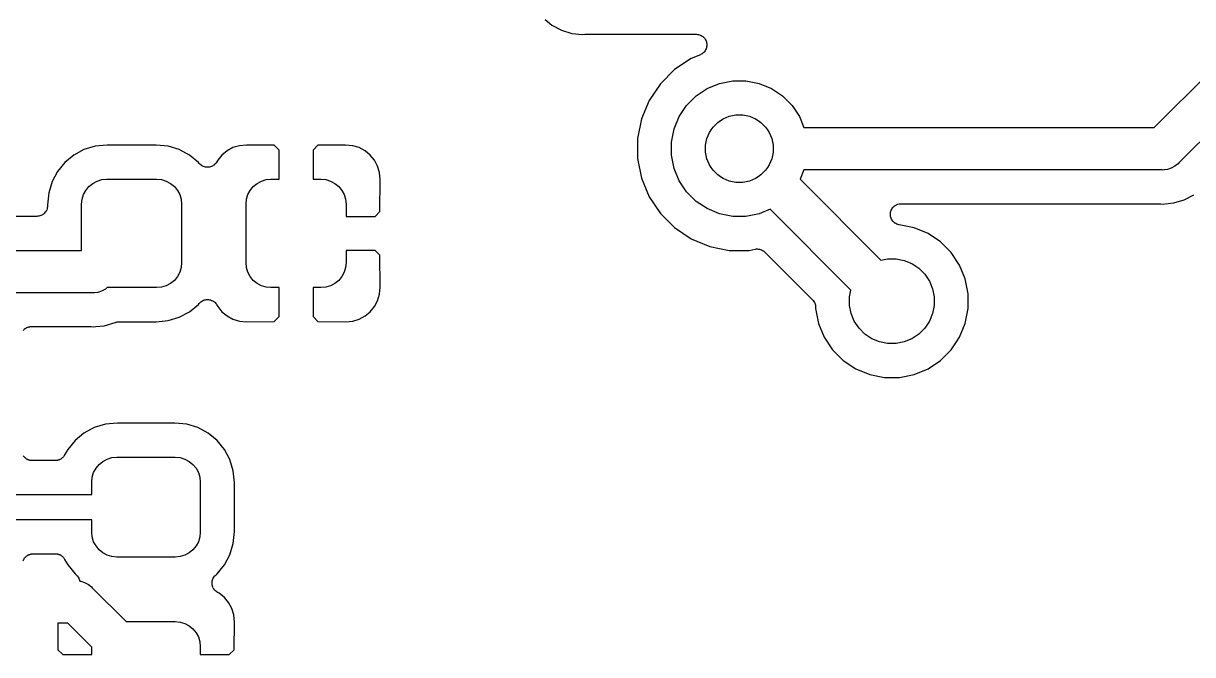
# Model space of a CAD drawing. Extents: x 113.2 to 188.8, y -123.8 to -78.2.
# Drawn here: x 168.58 to 175.47, y -115.58 to -111.86 of the extents above; entities that cross this region are included whole.
import ezdxf

# ---------------------------------------------------------------- set-up
doc = ezdxf.new("R2010")
doc.units = 0
doc.layers.add('BLACK', color=7, linetype='CONTINUOUS')

msp = doc.modelspace()

# ---------------------------------------------------------------- linework, layer by layer
at = {"layer": 'BLACK', "linetype": 'CONTINUOUS'}
for p, q in [((171.654, -111.839), (171.694, -111.872)), ((171.694, -111.872), (171.75, -111.902)), ((171.75, -111.902), (171.811, -111.92)), ((171.811, -111.92), (171.875, -111.927)), ((171.875, -111.927), (171.888, -111.925)), ((171.888, -111.925), (171.889, -111.925)), ((171.889, -111.925), (171.891, -111.925)), ((171.891, -111.925), (171.894, -111.925)), ((171.894, -111.925), (172.546, -111.925)), ((172.546, -111.925), (172.547, -111.925)), ((172.547, -111.925), (172.547, -111.925)), ((172.547, -111.925), (172.547, -111.925)), ((172.547, -111.925), (172.547, -111.925)), ((172.547, -111.925), (172.553, -111.926)), ((172.553, -111.926), (172.559, -111.926)), ((172.559, -111.926), (172.559, -111.926)), ((172.559, -111.926), (172.559, -111.926)), ((172.559, -111.926), (172.565, -111.928)), ((172.565, -111.928), (172.57, -111.93)), ((172.57, -111.93), (172.57, -111.93)), ((172.57, -111.93), (172.571, -111.93)), ((172.571, -111.93), (172.575, -111.933)), ((172.575, -111.933), (172.581, -111.936)), ((172.581, -111.936), (172.581, -111.936)), ((172.581, -111.936), (172.581, -111.936)), ((172.581, -111.936), (172.585, -111.939)), ((172.585, -111.939), (172.591, -111.944)), ((172.591, -111.944), (172.591, -111.944)), ((172.591, -111.944), (172.591, -111.944)), ((172.591, -111.944), (172.594, -111.948)), ((172.594, -111.948), (172.598, -111.953)), ((172.598, -111.953), (172.598, -111.953)), ((172.598, -111.953), (172.598, -111.953)), ((172.598, -111.953), (172.601, -111.959)), ((172.601, -111.959), (172.604, -111.964)), ((172.604, -112.012), (172.601, -112.017)), ((172.604, -111.964), (172.604, -111.964)), ((172.604, -111.964), (172.604, -111.964)), ((172.604, -111.964), (172.606, -111.97)), ((172.606, -112.006), (172.604, -112.012)), ((172.604, -112.012), (172.604, -112.012)), ((172.604, -112.012), (172.604, -112.012)), ((172.606, -111.97), (172.607, -111.976)), ((172.607, -112), (172.606, -112.006)), ((172.607, -111.976), (172.607, -111.976)), ((172.607, -111.976), (172.607, -111.976)), ((172.607, -111.976), (172.608, -111.982)), ((172.608, -111.994), (172.607, -112)), ((172.607, -112), (172.607, -112)), ((172.607, -112), (172.607, -112)), ((172.608, -111.982), (172.609, -111.988)), ((172.609, -111.988), (172.608, -111.994)), ((172.609, -111.988), (172.609, -111.988)), ((172.609, -111.988), (172.609, -111.988)), ((172.516, -112.068), (172.418, -112.134)), ((172.57, -112.046), (172.516, -112.068)), ((172.575, -112.043), (172.57, -112.046)), ((172.57, -112.046), (172.57, -112.046)), ((172.57, -112.046), (172.57, -112.046)), ((172.57, -112.046), (172.57, -112.046)), ((172.581, -112.04), (172.575, -112.043)), ((172.585, -112.036), (172.581, -112.04)), ((172.581, -112.04), (172.581, -112.04)), ((172.581, -112.04), (172.581, -112.04)), ((172.59, -112.032), (172.585, -112.036)), ((172.594, -112.028), (172.59, -112.032)), ((172.59, -112.032), (172.59, -112.032)), ((172.59, -112.032), (172.59, -112.032)), ((172.598, -112.023), (172.594, -112.028)), ((172.601, -112.017), (172.598, -112.023)), ((172.598, -112.023), (172.598, -112.023)), ((172.598, -112.023), (172.598, -112.023)), ((172.418, -112.134), (172.334, -112.218)), ((175.248, -112.475), (175.575, -112.148)), ((172.334, -112.218), (172.268, -112.316)), ((172.611, -112.246), (172.683, -112.215)), ((172.683, -112.215), (172.761, -112.2)), ((172.761, -112.2), (172.839, -112.2)), ((172.839, -112.2), (172.917, -112.215)), ((172.917, -112.215), (172.989, -112.246)), ((172.489, -112.345), (172.545, -112.289)), ((172.545, -112.289), (172.611, -112.246)), ((172.989, -112.246), (173.055, -112.289)), ((173.055, -112.289), (173.111, -112.345)), ((172.268, -112.316), (172.223, -112.425)), ((172.446, -112.411), (172.489, -112.345)), ((173.111, -112.345), (173.154, -112.411)), ((172.223, -112.425), (172.2, -112.541)), ((172.415, -112.483), (172.446, -112.411)), ((173.154, -112.411), (173.181, -112.475)), ((175.652, -112.425), (175.393, -112.684)), ((172.4, -112.561), (172.415, -112.483)), ((173.181, -112.475), (175.248, -112.475)), ((172.2, -112.541), (172.2, -112.659)), ((172.4, -112.639), (172.4, -112.561)), ((168.934, -112.606), (168.874, -112.638)), ((169, -112.586), (168.934, -112.606)), ((169.071, -112.579), (169, -112.586)), ((169.359, -112.579), (169.071, -112.579)), ((169.43, -112.586), (169.359, -112.579)), ((169.496, -112.606), (169.43, -112.586)), ((169.556, -112.638), (169.496, -112.606)), ((169.778, -112.613), (169.748, -112.638)), ((169.813, -112.594), (169.778, -112.613)), ((169.851, -112.583), (169.813, -112.594)), ((169.893, -112.579), (169.851, -112.583)), ((170.056, -112.58), (169.893, -112.579)), ((170.085, -112.609), (170.056, -112.58)), ((170.085, -112.78), (170.085, -112.609)), ((170.314, -112.58), (170.285, -112.609)), ((170.285, -112.609), (170.285, -112.78)), ((170.477, -112.579), (170.314, -112.58)), ((170.519, -112.583), (170.477, -112.579)), ((170.557, -112.594), (170.519, -112.583)), ((170.592, -112.613), (170.557, -112.594)), ((170.622, -112.638), (170.592, -112.613)), ((168.821, -112.681), (168.778, -112.734)), ((168.874, -112.638), (168.821, -112.681)), ((169.609, -112.681), (169.556, -112.638)), ((169.614, -112.687), (169.609, -112.681)), ((169.618, -112.692), (169.614, -112.687)), ((169.623, -112.696), (169.618, -112.692)), ((169.628, -112.7), (169.623, -112.696)), ((169.623, -112.696), (169.623, -112.696)), ((169.623, -112.696), (169.623, -112.696)), ((169.633, -112.703), (169.628, -112.7)), ((169.639, -112.705), (169.633, -112.703)), ((169.633, -112.703), (169.633, -112.703)), ((169.633, -112.703), (169.633, -112.703)), ((169.644, -112.708), (169.639, -112.705)), ((169.692, -112.703), (169.686, -112.706)), ((169.697, -112.7), (169.692, -112.703)), ((169.692, -112.703), (169.692, -112.703)), ((169.692, -112.703), (169.692, -112.703)), ((169.702, -112.697), (169.697, -112.7)), ((169.706, -112.692), (169.702, -112.696)), ((169.702, -112.696), (169.702, -112.697)), ((169.702, -112.697), (169.702, -112.697)), ((169.711, -112.688), (169.706, -112.692)), ((169.714, -112.683), (169.711, -112.688)), ((169.711, -112.688), (169.711, -112.688)), ((169.711, -112.688), (169.711, -112.688)), ((169.718, -112.678), (169.714, -112.683)), ((169.723, -112.668), (169.718, -112.677)), ((169.718, -112.677), (169.718, -112.678)), ((169.718, -112.678), (169.718, -112.678)), ((169.718, -112.678), (169.718, -112.678)), ((169.718, -112.678), (169.718, -112.678)), ((169.748, -112.638), (169.723, -112.668)), ((170.647, -112.668), (170.622, -112.638)), ((170.666, -112.703), (170.647, -112.668)), ((170.677, -112.741), (170.666, -112.703)), ((172.2, -112.659), (172.223, -112.775)), ((172.415, -112.717), (172.4, -112.639)), ((175.37, -112.704), (175.348, -112.716)), ((175.389, -112.689), (175.37, -112.704)), ((175.393, -112.684), (175.389, -112.689)), ((168.778, -112.734), (168.746, -112.794)), ((169.65, -112.709), (169.644, -112.708)), ((169.644, -112.708), (169.644, -112.708)), ((169.644, -112.708), (169.644, -112.708)), ((169.656, -112.71), (169.65, -112.709)), ((169.662, -112.71), (169.656, -112.71)), ((169.656, -112.71), (169.656, -112.71)), ((169.656, -112.71), (169.656, -112.71)), ((169.668, -112.71), (169.662, -112.71)), ((169.669, -112.71), (169.668, -112.71)), ((169.668, -112.71), (169.668, -112.71)), ((169.674, -112.709), (169.669, -112.71)), ((169.68, -112.708), (169.674, -112.709)), ((169.681, -112.708), (169.68, -112.708)), ((169.68, -112.708), (169.68, -112.708)), ((169.686, -112.706), (169.681, -112.708)), ((170.681, -112.783), (170.677, -112.741)), ((172.446, -112.789), (172.415, -112.717)), ((173.181, -112.725), (173.158, -112.781)), ((175.294, -112.725), (173.181, -112.725)), ((175.3, -112.726), (175.294, -112.725)), ((175.306, -112.725), (175.3, -112.726)), ((175.325, -112.723), (175.306, -112.725)), ((175.306, -112.725), (175.306, -112.725)), ((175.348, -112.716), (175.325, -112.723)), ((168.746, -112.794), (168.726, -112.86)), ((168.945, -112.846), (168.963, -112.823)), ((168.963, -112.823), (168.986, -112.805)), ((168.986, -112.805), (169.011, -112.791)), ((169.011, -112.791), (169.039, -112.783)), ((169.039, -112.783), (169.067, -112.78)), ((169.067, -112.78), (169.362, -112.78)), ((169.362, -112.78), (169.391, -112.783)), ((169.391, -112.783), (169.419, -112.791)), ((169.419, -112.791), (169.444, -112.805)), ((169.444, -112.805), (169.467, -112.823)), ((169.467, -112.823), (169.485, -112.846)), ((169.915, -112.846), (169.933, -112.823)), ((169.933, -112.823), (169.956, -112.805)), ((169.956, -112.805), (169.981, -112.791)), ((169.981, -112.791), (170.009, -112.783)), ((170.009, -112.783), (170.037, -112.78)), ((170.037, -112.78), (170.085, -112.78)), ((170.285, -112.78), (170.332, -112.78)), ((170.332, -112.78), (170.361, -112.783)), ((170.361, -112.783), (170.389, -112.791)), ((170.389, -112.791), (170.414, -112.805)), ((170.414, -112.805), (170.437, -112.823)), ((170.437, -112.823), (170.455, -112.846)), ((170.68, -112.971), (170.681, -112.783)), ((172.223, -112.775), (172.268, -112.884)), ((172.489, -112.855), (172.446, -112.789)), ((173.158, -112.781), (173.635, -113.258)), ((168.726, -112.86), (168.719, -112.931)), ((168.92, -112.927), (168.923, -112.899)), ((168.923, -112.899), (168.931, -112.871)), ((168.931, -112.871), (168.945, -112.846)), ((169.485, -112.846), (169.499, -112.871)), ((169.499, -112.871), (169.507, -112.899)), ((169.507, -112.899), (169.51, -112.927)), ((169.89, -112.927), (169.893, -112.899)), ((169.893, -112.899), (169.901, -112.871)), ((169.901, -112.871), (169.915, -112.846)), ((170.455, -112.846), (170.469, -112.871)), ((170.469, -112.871), (170.477, -112.899)), ((170.477, -112.899), (170.48, -112.927)), ((172.268, -112.884), (172.334, -112.982)), ((172.545, -112.911), (172.489, -112.855)), ((172.611, -112.954), (172.545, -112.911)), ((175.364, -112.92), (175.425, -112.902)), ((175.425, -112.902), (175.481, -112.872)), ((168.704, -112.977), (168.7, -112.982)), ((168.708, -112.973), (168.704, -112.977)), ((168.711, -112.967), (168.708, -112.972)), ((168.708, -112.972), (168.708, -112.972)), ((168.708, -112.972), (168.708, -112.973)), ((168.714, -112.962), (168.711, -112.967)), ((168.716, -112.956), (168.714, -112.962)), ((168.714, -112.962), (168.714, -112.962)), ((168.714, -112.962), (168.714, -112.962)), ((168.717, -112.95), (168.716, -112.956)), ((168.718, -112.944), (168.717, -112.95)), ((168.717, -112.95), (168.717, -112.95)), ((168.717, -112.95), (168.717, -112.95)), ((168.719, -112.938), (168.718, -112.944)), ((168.719, -112.931), (168.719, -112.937)), ((168.719, -112.937), (168.719, -112.938)), ((168.719, -112.938), (168.719, -112.938)), ((168.719, -112.938), (168.719, -112.938)), ((168.719, -112.938), (168.719, -112.938)), ((168.92, -113.2), (168.92, -112.927)), ((169.51, -112.927), (169.51, -113.272)), ((169.89, -113.272), (169.89, -112.927)), ((170.48, -112.927), (170.48, -113)), ((170.651, -113), (170.68, -112.971)), ((172.683, -112.985), (172.611, -112.954)), ((172.981, -112.958), (172.917, -112.985)), ((173.458, -113.435), (172.981, -112.958)), ((173.691, -112.987), (173.692, -112.981)), ((173.692, -112.975), (173.694, -112.969)), ((173.692, -112.981), (173.692, -112.975)), ((173.692, -112.975), (173.692, -112.975)), ((173.692, -112.975), (173.692, -112.975)), ((173.694, -112.969), (173.696, -112.963)), ((173.696, -112.963), (173.699, -112.958)), ((173.696, -112.963), (173.696, -112.963)), ((173.696, -112.963), (173.696, -112.963)), ((173.699, -112.958), (173.702, -112.953)), ((173.702, -112.953), (173.706, -112.948)), ((173.702, -112.953), (173.702, -112.953)), ((173.702, -112.953), (173.702, -112.953)), ((173.706, -112.948), (173.71, -112.943)), ((173.71, -112.943), (173.714, -112.94)), ((173.71, -112.943), (173.71, -112.943)), ((173.71, -112.943), (173.71, -112.943)), ((173.714, -112.94), (173.719, -112.936)), ((173.719, -112.935), (173.725, -112.932)), ((173.719, -112.936), (173.719, -112.935)), ((173.719, -112.935), (173.719, -112.935)), ((173.725, -112.932), (173.73, -112.93)), ((173.73, -112.93), (173.736, -112.928)), ((173.73, -112.93), (173.73, -112.93)), ((173.73, -112.93), (173.73, -112.93)), ((173.736, -112.928), (173.742, -112.926)), ((173.742, -112.926), (173.742, -112.926)), ((173.742, -112.926), (173.742, -112.926)), ((173.742, -112.926), (173.748, -112.926)), ((173.748, -112.926), (173.754, -112.925)), ((173.754, -112.925), (175.281, -112.925)), ((175.281, -112.925), (175.282, -112.925)), ((175.282, -112.925), (175.284, -112.925)), ((175.284, -112.925), (175.287, -112.925)), ((175.287, -112.925), (175.3, -112.927)), ((175.3, -112.927), (175.313, -112.925)), ((175.313, -112.925), (175.364, -112.92)), ((175.313, -112.925), (175.313, -112.925)), ((168.656, -113), (168.53, -113)), ((168.662, -112.999), (168.656, -113)), ((168.668, -112.999), (168.662, -112.999)), ((168.674, -112.997), (168.668, -112.999)), ((168.668, -112.999), (168.668, -112.999)), ((168.668, -112.999), (168.668, -112.999)), ((168.679, -112.995), (168.674, -112.997)), ((168.68, -112.995), (168.679, -112.995)), ((168.685, -112.992), (168.68, -112.995)), ((168.68, -112.995), (168.68, -112.995)), ((168.69, -112.99), (168.685, -112.992)), ((168.691, -112.989), (168.69, -112.99)), ((168.69, -112.99), (168.69, -112.99)), ((168.695, -112.986), (168.691, -112.989)), ((168.7, -112.982), (168.695, -112.986)), ((168.7, -112.982), (168.7, -112.982)), ((168.7, -112.982), (168.7, -112.982)), ((170.48, -113), (170.651, -113)), ((172.334, -112.982), (172.418, -113.066)), ((172.761, -113), (172.683, -112.985)), ((172.839, -113), (172.761, -113)), ((172.917, -112.985), (172.839, -113)), ((173.692, -112.993), (173.691, -112.987)), ((173.691, -112.987), (173.691, -112.987)), ((173.691, -112.987), (173.691, -112.987)), ((173.692, -113), (173.692, -112.993)), ((173.694, -113.005), (173.692, -113)), ((173.692, -113), (173.692, -113)), ((173.692, -113), (173.692, -113)), ((173.696, -113.011), (173.694, -113.005)), ((173.698, -113.017), (173.696, -113.011)), ((173.696, -113.011), (173.696, -113.011)), ((173.696, -113.011), (173.696, -113.011)), ((173.701, -113.022), (173.698, -113.017)), ((173.705, -113.027), (173.701, -113.022)), ((173.701, -113.022), (173.701, -113.022)), ((173.701, -113.022), (173.701, -113.022)), ((173.709, -113.032), (173.705, -113.027)), ((173.714, -113.036), (173.709, -113.032)), ((173.709, -113.032), (173.709, -113.032)), ((173.709, -113.032), (173.709, -113.032)), ((173.718, -113.04), (173.714, -113.036)), ((173.719, -113.04), (173.718, -113.04)), ((173.723, -113.042), (173.719, -113.04)), ((173.719, -113.04), (173.719, -113.04)), ((173.729, -113.046), (173.723, -113.042)), ((173.735, -113.048), (173.729, -113.046)), ((173.729, -113.046), (173.729, -113.046)), ((173.729, -113.046), (173.729, -113.046)), ((173.741, -113.049), (173.735, -113.048)), ((173.742, -113.049), (173.741, -113.049)), ((173.741, -113.049), (173.741, -113.049)), ((173.741, -113.049), (173.741, -113.049)), ((173.741, -113.049), (173.741, -113.049)), ((173.831, -113.067), (173.742, -113.049)), ((172.418, -113.066), (172.516, -113.132)), ((173.913, -113.101), (173.831, -113.067)), ((173.987, -113.15), (173.913, -113.101)), ((172.516, -113.132), (172.625, -113.177)), ((172.625, -113.177), (172.741, -113.2)), ((174.05, -113.213), (173.987, -113.15)), ((168.375, -113.2), (168.92, -113.2)), ((170.48, -113.2), (170.48, -113.272)), ((170.651, -113.2), (170.48, -113.2)), ((170.68, -113.229), (170.651, -113.2)), ((170.681, -113.417), (170.68, -113.229)), ((172.741, -113.2), (172.859, -113.2)), ((172.859, -113.2), (172.894, -113.193)), ((172.894, -113.193), (172.894, -113.193)), ((172.894, -113.193), (172.894, -113.193)), ((172.894, -113.193), (172.894, -113.193)), ((172.894, -113.193), (172.895, -113.193)), ((172.895, -113.193), (172.901, -113.192)), ((172.901, -113.192), (172.906, -113.192)), ((172.906, -113.192), (172.907, -113.192)), ((172.907, -113.192), (172.907, -113.192)), ((172.907, -113.192), (172.913, -113.193)), ((172.913, -113.193), (172.919, -113.193)), ((172.919, -113.193), (172.919, -113.193)), ((172.919, -113.193), (172.919, -113.193)), ((172.919, -113.193), (172.925, -113.195)), ((172.925, -113.195), (172.93, -113.197)), ((172.93, -113.197), (172.931, -113.197)), ((172.931, -113.197), (172.931, -113.197)), ((172.931, -113.197), (172.936, -113.2)), ((172.936, -113.2), (172.941, -113.202)), ((172.941, -113.202), (172.941, -113.203)), ((172.941, -113.203), (172.942, -113.203)), ((172.942, -113.203), (172.946, -113.207)), ((172.946, -113.207), (172.951, -113.21)), ((172.951, -113.21), (173.232, -113.491)), ((173.635, -113.258), (173.675, -113.25)), ((173.675, -113.25), (173.725, -113.25)), ((173.725, -113.25), (173.773, -113.26)), ((174.099, -113.287), (174.05, -113.213)), ((169.507, -113.301), (169.499, -113.329)), ((169.51, -113.272), (169.507, -113.301)), ((169.893, -113.301), (169.89, -113.272)), ((169.901, -113.329), (169.893, -113.301)), ((170.477, -113.301), (170.469, -113.329)), ((170.48, -113.272), (170.477, -113.301)), ((173.773, -113.26), (173.818, -113.278)), ((173.818, -113.278), (173.859, -113.306)), ((173.859, -113.306), (173.894, -113.341)), ((174.133, -113.369), (174.099, -113.287)), ((169.467, -113.377), (169.444, -113.395)), ((169.485, -113.354), (169.467, -113.377)), ((169.499, -113.329), (169.485, -113.354)), ((169.915, -113.354), (169.901, -113.329)), ((169.933, -113.377), (169.915, -113.354)), ((169.956, -113.395), (169.933, -113.377)), ((170.437, -113.377), (170.414, -113.395)), ((170.455, -113.354), (170.437, -113.377)), ((170.469, -113.329), (170.455, -113.354)), ((173.894, -113.341), (173.922, -113.382)), ((173.922, -113.382), (173.94, -113.427)), ((174.15, -113.456), (174.133, -113.369)), ((168.984, -113.45), (168.375, -113.45)), ((168.99, -113.451), (168.984, -113.45)), ((168.996, -113.45), (168.99, -113.451)), ((169.015, -113.448), (168.996, -113.45)), ((168.996, -113.45), (168.996, -113.45)), ((169.038, -113.441), (169.015, -113.448)), ((169.06, -113.429), (169.038, -113.441)), ((169.071, -113.42), (169.06, -113.429)), ((169.362, -113.42), (169.071, -113.42)), ((169.391, -113.417), (169.362, -113.42)), ((169.419, -113.409), (169.391, -113.417)), ((169.444, -113.395), (169.419, -113.409)), ((169.981, -113.409), (169.956, -113.395)), ((170.009, -113.417), (169.981, -113.409)), ((170.037, -113.42), (170.009, -113.417)), ((170.085, -113.42), (170.037, -113.42)), ((170.085, -113.591), (170.085, -113.42)), ((170.332, -113.42), (170.285, -113.42)), ((170.285, -113.42), (170.285, -113.591)), ((170.361, -113.417), (170.332, -113.42)), ((170.389, -113.409), (170.361, -113.417)), ((170.414, -113.395), (170.389, -113.409)), ((170.666, -113.497), (170.677, -113.459)), ((170.677, -113.459), (170.681, -113.417)), ((173.45, -113.475), (173.458, -113.435)), ((173.94, -113.427), (173.95, -113.475)), ((174.15, -113.544), (174.15, -113.456)), ((169.556, -113.562), (169.609, -113.519)), ((169.609, -113.519), (169.614, -113.513)), ((169.614, -113.513), (169.614, -113.512)), ((169.614, -113.512), (169.614, -113.512)), ((169.614, -113.512), (169.615, -113.512)), ((169.615, -113.512), (169.619, -113.508)), ((169.615, -113.512), (169.615, -113.512)), ((169.619, -113.508), (169.623, -113.503)), ((169.623, -113.503), (169.629, -113.5)), ((169.623, -113.503), (169.623, -113.503)), ((169.623, -113.503), (169.623, -113.503)), ((169.629, -113.5), (169.633, -113.497)), ((169.633, -113.497), (169.634, -113.497)), ((169.634, -113.497), (169.639, -113.494)), ((169.634, -113.497), (169.634, -113.497)), ((169.639, -113.494), (169.645, -113.492)), ((169.645, -113.492), (169.651, -113.491)), ((169.645, -113.492), (169.645, -113.492)), ((169.645, -113.492), (169.645, -113.492)), ((169.651, -113.491), (169.657, -113.49)), ((169.657, -113.49), (169.657, -113.49)), ((169.657, -113.49), (169.657, -113.49)), ((169.657, -113.49), (169.663, -113.49)), ((169.663, -113.49), (169.669, -113.49)), ((169.669, -113.49), (169.669, -113.49)), ((169.669, -113.49), (169.669, -113.49)), ((169.669, -113.49), (169.675, -113.491)), ((169.675, -113.491), (169.681, -113.492)), ((169.681, -113.492), (169.681, -113.492)), ((169.681, -113.492), (169.681, -113.492)), ((169.681, -113.492), (169.687, -113.495)), ((169.687, -113.495), (169.692, -113.497)), ((169.692, -113.497), (169.693, -113.497)), ((169.693, -113.497), (169.693, -113.497)), ((169.693, -113.497), (169.698, -113.5)), ((169.698, -113.5), (169.703, -113.504)), ((169.703, -113.504), (169.703, -113.504)), ((169.703, -113.504), (169.703, -113.504)), ((169.703, -113.504), (169.707, -113.508)), ((169.707, -113.508), (169.711, -113.513)), ((169.711, -113.513), (169.711, -113.513)), ((169.711, -113.513), (169.712, -113.513)), ((169.712, -113.513), (169.715, -113.518)), ((169.715, -113.518), (169.718, -113.523)), ((169.718, -113.523), (169.723, -113.532)), ((169.723, -113.532), (169.748, -113.562)), ((170.622, -113.562), (170.647, -113.532)), ((170.647, -113.532), (170.666, -113.497)), ((173.232, -113.491), (173.232, -113.491)), ((173.232, -113.491), (173.232, -113.491)), ((173.232, -113.491), (173.232, -113.491)), ((173.232, -113.491), (173.232, -113.492)), ((173.232, -113.492), (173.236, -113.496)), ((173.236, -113.496), (173.239, -113.501)), ((173.239, -113.501), (173.24, -113.501)), ((173.24, -113.501), (173.24, -113.501)), ((173.24, -113.501), (173.243, -113.507)), ((173.243, -113.507), (173.245, -113.512)), ((173.245, -113.512), (173.245, -113.512)), ((173.245, -113.512), (173.246, -113.512)), ((173.246, -113.512), (173.247, -113.518)), ((173.247, -113.518), (173.249, -113.523)), ((173.249, -113.523), (173.249, -113.524)), ((173.249, -113.524), (173.249, -113.524)), ((173.249, -113.524), (173.249, -113.53)), ((173.249, -113.53), (173.25, -113.536)), ((173.45, -113.525), (173.45, -113.475)), ((173.46, -113.573), (173.45, -113.525)), ((173.95, -113.525), (173.94, -113.573)), ((173.95, -113.475), (173.95, -113.525)), ((169.43, -113.614), (169.496, -113.594)), ((169.496, -113.594), (169.556, -113.562)), ((169.748, -113.562), (169.778, -113.587)), ((169.778, -113.587), (169.813, -113.606)), ((170.056, -113.62), (170.085, -113.591)), ((170.285, -113.591), (170.314, -113.62)), ((170.557, -113.606), (170.592, -113.587)), ((170.592, -113.587), (170.622, -113.562)), ((173.25, -113.536), (173.25, -113.544)), ((173.25, -113.544), (173.267, -113.631)), ((173.478, -113.618), (173.46, -113.573)), ((173.94, -113.573), (173.922, -113.618)), ((174.133, -113.631), (174.15, -113.544)), ((168.575, -113.673), (168.577, -113.67)), ((168.577, -113.67), (168.579, -113.668)), ((168.579, -113.668), (168.581, -113.666)), ((168.581, -113.666), (168.584, -113.664)), ((168.584, -113.664), (168.586, -113.662)), ((168.586, -113.662), (168.588, -113.661)), ((168.588, -113.661), (168.591, -113.659)), ((168.591, -113.659), (168.594, -113.657)), ((168.594, -113.657), (168.597, -113.656)), ((168.597, -113.656), (168.599, -113.655)), ((168.599, -113.655), (168.602, -113.654)), ((168.602, -113.654), (168.605, -113.653)), ((168.605, -113.653), (168.608, -113.652)), ((168.608, -113.652), (168.611, -113.651)), ((168.611, -113.651), (168.614, -113.651)), ((168.614, -113.651), (168.617, -113.65)), ((168.617, -113.65), (168.62, -113.65)), ((168.62, -113.65), (168.623, -113.65)), ((168.623, -113.65), (168.971, -113.65)), ((168.971, -113.65), (168.972, -113.65)), ((168.972, -113.65), (168.974, -113.65)), ((168.974, -113.65), (168.977, -113.65)), ((168.977, -113.65), (168.99, -113.652)), ((168.99, -113.652), (169.003, -113.65)), ((169.003, -113.65), (169.054, -113.645)), ((169.003, -113.65), (169.003, -113.65)), ((169.054, -113.645), (169.117, -113.626)), ((169.117, -113.626), (169.12, -113.625)), ((169.117, -113.626), (169.117, -113.626)), ((169.12, -113.625), (169.123, -113.624)), ((169.123, -113.624), (169.126, -113.623)), ((169.126, -113.623), (169.129, -113.622)), ((169.129, -113.622), (169.132, -113.622)), ((169.132, -113.622), (169.136, -113.622)), ((169.136, -113.622), (169.138, -113.622)), ((169.138, -113.622), (169.141, -113.621)), ((169.141, -113.621), (169.359, -113.621)), ((169.359, -113.621), (169.43, -113.614)), ((169.813, -113.606), (169.851, -113.617)), ((169.851, -113.617), (169.893, -113.621)), ((169.893, -113.621), (170.056, -113.62)), ((170.314, -113.62), (170.477, -113.621)), ((170.477, -113.621), (170.519, -113.617)), ((170.519, -113.617), (170.557, -113.606)), ((173.267, -113.631), (173.301, -113.713)), ((173.506, -113.659), (173.478, -113.618)), ((173.541, -113.694), (173.506, -113.659)), ((173.894, -113.659), (173.859, -113.694)), ((173.922, -113.618), (173.894, -113.659)), ((174.099, -113.713), (174.133, -113.631)), ((173.301, -113.713), (173.35, -113.787)), ((173.582, -113.722), (173.541, -113.694)), ((173.627, -113.74), (173.582, -113.722)), ((173.818, -113.722), (173.773, -113.74)), ((173.859, -113.694), (173.818, -113.722)), ((174.081, -113.74), (174.099, -113.713)), ((173.35, -113.787), (173.413, -113.85)), ((173.675, -113.75), (173.627, -113.74)), ((173.725, -113.75), (173.675, -113.75)), ((173.773, -113.74), (173.725, -113.75)), ((173.987, -113.85), (174.05, -113.787)), ((174.05, -113.787), (174.081, -113.74)), ((174.081, -113.74), (174.081, -113.74)), ((173.413, -113.85), (173.487, -113.899)), ((173.913, -113.899), (173.987, -113.85)), ((173.487, -113.899), (173.569, -113.933)), ((173.569, -113.933), (173.656, -113.95)), ((173.744, -113.95), (173.831, -113.933)), ((173.831, -113.933), (173.913, -113.899)), ((173.656, -113.95), (173.744, -113.95)), ((169.131, -114.219), (169.06, -114.226)), ((169.469, -114.219), (169.131, -114.219)), ((169.54, -114.226), (169.469, -114.219)), ((168.934, -114.278), (168.881, -114.321)), ((168.994, -114.246), (168.934, -114.278)), ((169.06, -114.226), (168.994, -114.246)), ((169.606, -114.246), (169.54, -114.226)), ((169.666, -114.278), (169.606, -114.246)), ((169.719, -114.321), (169.666, -114.278)), ((168.881, -114.321), (168.838, -114.374)), ((169.762, -114.374), (169.719, -114.321)), ((168.577, -114.414), (168.575, -114.412)), ((168.579, -114.417), (168.577, -114.414)), ((168.581, -114.419), (168.579, -114.417)), ((168.583, -114.421), (168.581, -114.419)), ((168.585, -114.423), (168.583, -114.421)), ((168.588, -114.426), (168.585, -114.423)), ((168.59, -114.427), (168.588, -114.426)), ((168.592, -114.429), (168.59, -114.427)), ((168.595, -114.431), (168.592, -114.429)), ((168.8, -114.429), (168.797, -114.431)), ((168.802, -114.428), (168.8, -114.429)), ((168.804, -114.426), (168.802, -114.428)), ((168.806, -114.424), (168.804, -114.426)), ((168.809, -114.422), (168.806, -114.424)), ((168.811, -114.42), (168.809, -114.422)), ((168.813, -114.418), (168.811, -114.42)), ((168.815, -114.415), (168.813, -114.418)), ((168.817, -114.412), (168.815, -114.415)), ((168.818, -114.41), (168.817, -114.412)), ((168.82, -114.408), (168.818, -114.41)), ((168.838, -114.374), (168.82, -114.407)), ((168.82, -114.407), (168.82, -114.408)), ((169.071, -114.431), (169.099, -114.423)), ((169.099, -114.423), (169.127, -114.42)), ((169.127, -114.42), (169.472, -114.42)), ((169.472, -114.42), (169.501, -114.423)), ((169.501, -114.423), (169.529, -114.431)), ((169.794, -114.434), (169.762, -114.374)), ((168.598, -114.432), (168.595, -114.431)), ((168.6, -114.434), (168.598, -114.432)), ((168.603, -114.435), (168.6, -114.434)), ((168.606, -114.436), (168.603, -114.435)), ((168.609, -114.437), (168.606, -114.436)), ((168.612, -114.438), (168.609, -114.437)), ((168.615, -114.439), (168.612, -114.438)), ((168.618, -114.439), (168.615, -114.439)), ((168.621, -114.44), (168.618, -114.439)), ((168.624, -114.44), (168.621, -114.44)), ((168.627, -114.44), (168.624, -114.44)), ((168.628, -114.44), (168.627, -114.44)), ((168.765, -114.44), (168.628, -114.44)), ((168.768, -114.44), (168.765, -114.44)), ((168.77, -114.44), (168.768, -114.44)), ((168.774, -114.439), (168.77, -114.44)), ((168.777, -114.439), (168.774, -114.439)), ((168.78, -114.438), (168.777, -114.439)), ((168.782, -114.437), (168.78, -114.438)), ((168.785, -114.436), (168.782, -114.437)), ((168.789, -114.435), (168.785, -114.436)), ((168.791, -114.434), (168.789, -114.435)), ((168.794, -114.433), (168.791, -114.434)), ((168.797, -114.431), (168.794, -114.433)), ((168.991, -114.511), (169.005, -114.486)), ((169.005, -114.486), (169.023, -114.463)), ((169.023, -114.463), (169.046, -114.445)), ((169.046, -114.445), (169.071, -114.431)), ((169.529, -114.431), (169.554, -114.445)), ((169.554, -114.445), (169.577, -114.463)), ((169.577, -114.463), (169.595, -114.486)), ((169.595, -114.486), (169.609, -114.511)), ((169.814, -114.5), (169.794, -114.434)), ((168.98, -114.567), (168.983, -114.539)), ((168.98, -114.64), (168.98, -114.567)), ((168.983, -114.539), (168.991, -114.511)), ((169.609, -114.511), (169.617, -114.539)), ((169.617, -114.539), (169.62, -114.567)), ((169.62, -114.567), (169.62, -114.862)), ((169.821, -114.571), (169.814, -114.5)), ((169.821, -114.859), (169.821, -114.571)), ((168.375, -114.64), (168.98, -114.64)), ((168.98, -114.79), (168.375, -114.79)), ((168.98, -114.862), (168.98, -114.79)), ((168.983, -114.891), (168.98, -114.862)), ((168.991, -114.919), (168.983, -114.891)), ((169.617, -114.891), (169.609, -114.919)), ((169.62, -114.862), (169.617, -114.891)), ((169.814, -114.93), (169.821, -114.859)), ((169.005, -114.944), (168.991, -114.919)), ((169.023, -114.967), (169.005, -114.944)), ((169.046, -114.985), (169.023, -114.967)), ((169.577, -114.967), (169.554, -114.985)), ((169.595, -114.944), (169.577, -114.967)), ((169.609, -114.919), (169.595, -114.944)), ((169.794, -114.996), (169.814, -114.93)), ((168.576, -115.031), (168.577, -115.028)), ((168.577, -115.028), (168.578, -115.026)), ((168.578, -115.026), (168.579, -115.023)), ((168.579, -115.023), (168.581, -115.02)), ((168.581, -115.02), (168.582, -115.018)), ((168.582, -115.018), (168.584, -115.015)), ((168.584, -115.015), (168.586, -115.012)), ((168.586, -115.012), (168.588, -115.01)), ((168.588, -115.01), (168.59, -115.008)), ((168.59, -115.008), (168.593, -115.006)), ((168.593, -115.006), (168.595, -115.004)), ((168.595, -115.004), (168.597, -115.002)), ((168.597, -115.002), (168.6, -115.001)), ((168.6, -115.001), (168.603, -114.999)), ((168.603, -114.999), (168.605, -114.997)), ((168.605, -114.997), (168.608, -114.996)), ((168.608, -114.996), (168.611, -114.995)), ((168.611, -114.995), (168.614, -114.994)), ((168.614, -114.994), (168.617, -114.993)), ((168.617, -114.993), (168.62, -114.992)), ((168.62, -114.992), (168.622, -114.991)), ((168.622, -114.991), (168.626, -114.991)), ((168.626, -114.991), (168.629, -114.99)), ((168.629, -114.99), (168.632, -114.99)), ((168.632, -114.99), (168.634, -114.99)), ((168.634, -114.99), (168.765, -114.99)), ((168.765, -114.99), (168.766, -114.99)), ((168.766, -114.99), (168.768, -114.99)), ((168.768, -114.99), (168.771, -114.99)), ((168.771, -114.99), (168.774, -114.991)), ((168.774, -114.991), (168.778, -114.991)), ((168.778, -114.991), (168.78, -114.992)), ((168.78, -114.992), (168.783, -114.993)), ((168.783, -114.993), (168.786, -114.994)), ((168.786, -114.994), (168.79, -114.995)), ((168.79, -114.995), (168.792, -114.996)), ((168.792, -114.996), (168.795, -114.997)), ((168.795, -114.997), (168.797, -114.999)), ((168.797, -114.999), (168.8, -115.001)), ((168.8, -115.001), (168.802, -115.003)), ((168.802, -115.003), (168.805, -115.004)), ((168.805, -115.004), (168.807, -115.007)), ((168.807, -115.007), (168.81, -115.009)), ((168.81, -115.009), (168.811, -115.011)), ((168.811, -115.011), (168.813, -115.013)), ((168.813, -115.013), (168.815, -115.016)), ((168.815, -115.016), (168.817, -115.018)), ((168.817, -115.018), (168.819, -115.021)), ((168.819, -115.021), (168.82, -115.023)), ((168.82, -115.023), (168.838, -115.056)), ((169.071, -114.999), (169.046, -114.985)), ((169.099, -115.007), (169.071, -114.999)), ((169.127, -115.01), (169.099, -115.007)), ((169.472, -115.01), (169.127, -115.01)), ((169.501, -115.007), (169.472, -115.01)), ((169.529, -114.999), (169.501, -115.007)), ((169.554, -114.985), (169.529, -114.999)), ((169.762, -115.056), (169.794, -114.996)), ((168.838, -115.056), (168.881, -115.109)), ((168.881, -115.109), (168.887, -115.114)), ((168.887, -115.114), (168.888, -115.114)), ((168.888, -115.114), (168.888, -115.114)), ((168.888, -115.114), (168.888, -115.115)), ((168.888, -115.115), (168.888, -115.115)), ((168.888, -115.115), (168.892, -115.119)), ((168.892, -115.119), (168.897, -115.123)), ((169.704, -115.123), (169.708, -115.118)), ((169.708, -115.118), (169.713, -115.114)), ((169.713, -115.114), (169.719, -115.109)), ((169.719, -115.109), (169.762, -115.056)), ((168.897, -115.123), (168.897, -115.123)), ((168.897, -115.123), (168.897, -115.123)), ((168.897, -115.123), (168.9, -115.129)), ((168.9, -115.129), (168.903, -115.133)), ((168.903, -115.133), (168.903, -115.134)), ((168.903, -115.134), (168.903, -115.134)), ((168.903, -115.134), (168.906, -115.139)), ((168.906, -115.139), (168.908, -115.145)), ((168.908, -115.145), (168.908, -115.145)), ((168.908, -115.145), (168.908, -115.145)), ((168.908, -115.145), (168.909, -115.151)), ((168.909, -115.151), (168.909, -115.151)), ((168.909, -115.151), (168.915, -115.152)), ((168.915, -115.152), (168.938, -115.159)), ((168.938, -115.159), (168.96, -115.171)), ((168.96, -115.171), (168.979, -115.186)), ((168.979, -115.186), (168.983, -115.191)), ((169.69, -115.156), (169.691, -115.15)), ((169.69, -115.162), (169.69, -115.156)), ((169.69, -115.156), (169.69, -115.156)), ((169.69, -115.156), (169.69, -115.156)), ((169.69, -115.168), (169.69, -115.162)), ((169.69, -115.169), (169.69, -115.168)), ((169.69, -115.168), (169.69, -115.168)), ((169.691, -115.174), (169.69, -115.169)), ((169.691, -115.15), (169.692, -115.144)), ((169.692, -115.18), (169.691, -115.174)), ((169.692, -115.144), (169.695, -115.139)), ((169.692, -115.144), (169.692, -115.144)), ((169.692, -115.144), (169.692, -115.144)), ((169.692, -115.181), (169.692, -115.18)), ((169.692, -115.18), (169.692, -115.18)), ((169.694, -115.186), (169.692, -115.181)), ((169.697, -115.192), (169.694, -115.186)), ((169.695, -115.139), (169.697, -115.133)), ((169.697, -115.133), (169.7, -115.128)), ((169.697, -115.133), (169.697, -115.133)), ((169.697, -115.133), (169.697, -115.133)), ((169.7, -115.128), (169.704, -115.123)), ((169.704, -115.123), (169.704, -115.123)), ((169.704, -115.123), (169.704, -115.123)), ((168.983, -115.191), (169.182, -115.39)), ((169.7, -115.197), (169.697, -115.192)), ((169.697, -115.192), (169.697, -115.192)), ((169.697, -115.192), (169.697, -115.192)), ((169.703, -115.202), (169.7, -115.197)), ((169.704, -115.202), (169.703, -115.202)), ((169.703, -115.202), (169.703, -115.202)), ((169.708, -115.206), (169.704, -115.202)), ((169.712, -115.211), (169.708, -115.206)), ((169.717, -115.214), (169.712, -115.211)), ((169.712, -115.211), (169.712, -115.211)), ((169.712, -115.211), (169.712, -115.211)), ((169.722, -115.218), (169.717, -115.214)), ((169.723, -115.218), (169.722, -115.218)), ((169.722, -115.218), (169.722, -115.218)), ((169.722, -115.218), (169.722, -115.218)), ((169.722, -115.218), (169.722, -115.218)), ((169.732, -115.223), (169.723, -115.218)), ((169.762, -115.248), (169.732, -115.223)), ((169.787, -115.278), (169.762, -115.248)), ((169.806, -115.313), (169.787, -115.278)), ((169.817, -115.351), (169.806, -115.313)), ((169.182, -115.39), (169.472, -115.39)), ((169.472, -115.39), (169.501, -115.393)), ((169.501, -115.393), (169.529, -115.401)), ((169.821, -115.393), (169.817, -115.351)), ((169.82, -115.556), (169.821, -115.393)), ((168.779, -115.4), (168.78, -115.556)), ((168.838, -115.4), (168.779, -115.4)), ((168.98, -115.542), (168.838, -115.4)), ((169.529, -115.401), (169.554, -115.415)), ((169.554, -115.415), (169.577, -115.433)), ((169.577, -115.433), (169.595, -115.456)), ((169.595, -115.456), (169.609, -115.481)), ((169.609, -115.481), (169.617, -115.509)), ((169.617, -115.509), (169.62, -115.537)), ((168.78, -115.556), (168.809, -115.585)), ((168.809, -115.585), (168.98, -115.585)), ((168.98, -115.585), (168.98, -115.542)), ((169.62, -115.537), (169.62, -115.585)), ((169.62, -115.585), (169.791, -115.585)), ((169.791, -115.585), (169.82, -115.556))]:
    msp.add_line(p, q, dxfattribs=at)
at = {"layer": 'BLACK'}
msp.add_circle((172.8, -112.6), 0.2, dxfattribs=at)

doc.saveas('drawing.dxf')
